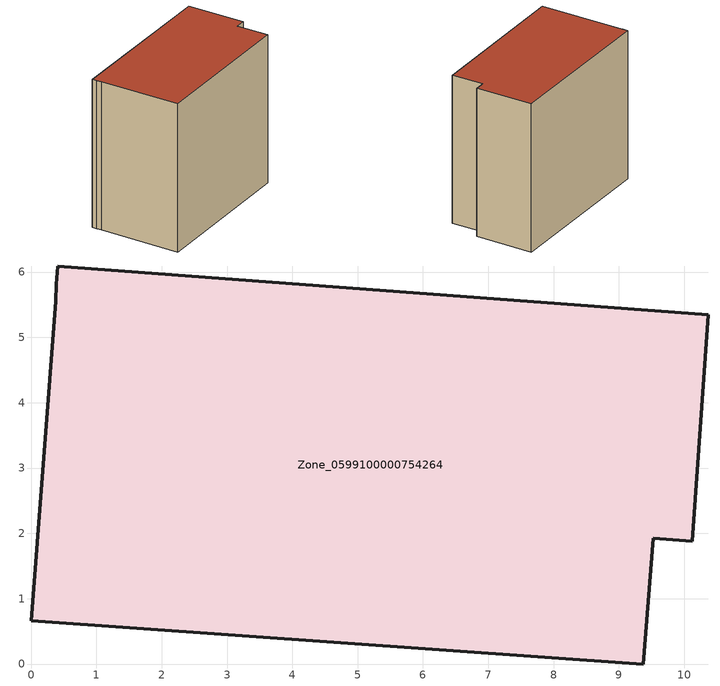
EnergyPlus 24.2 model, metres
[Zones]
Zone_0599100000754264
 floor ground (C_G): 9.38,0 0,0.66 0.38,5.55 0.39,5.81 0.41,6.09 10.37,5.34 10.12,1.88 9.52,1.92 z0
 wall outside (C_F): 0,0.66 9.38,0 9.52,1.92 10.12,1.88 10.37,5.34 0.41,6.09 0.39,5.81 0.38,5.55 0,0.66 z0:9.12
 roof outside (C_R): 0.38,5.55 0,0.66 9.38,0 9.52,1.92 10.12,1.88 10.37,5.34 0.41,6.09 0.39,5.81 z9.12
[BUILDING]
Pand.0599100000754264: North Axis=0; Terrain=City; Loads Convergence Tolerance Value=0.04; Temperature Convergence Tolerance Value=0.4; Solar Distribution=FullExterior; Maximum Number of Warmup Days=25; Minimum Number of Warmup Days=1
[Site:Location]
Rotterdam.The.Hague.AP_ZH_NLD Design_Conditions: Latitude=51.96; Longitude=4.45; Time Zone=1; Elevation=-4.5
[SITE:GROUNDTEMPERATURE:BUILDINGSURFACE]
18, 18, 18, 18, 18, 18, 18, 18, 18, 18, 18, 18
[MATERIAL] Thermal Absorptance=0.9; Solar Absorptance=0.7; Visible Absorptance=0.7
Name | Roughness | Thickness | Conductivity | Density | Specific Heat
G.TI.2006-2014 | MediumSmooth | 0.15 | 0.06 | 540 | 1210
F.TI.2006-2014 | Rough | 0.3 | 0.12 | 1920 | 840
R.TI.2006-2014 | MediumRough | 0.2 | 0.08 | 1500 | 1000
[CONSTRUCTION]
C_G: G.TI.2006-2014
C_F: F.TI.2006-2014
C_R: R.TI.2006-2014
[ZONE]
Zone_0599100000754264: Type=1; Multiplier=1; Ceiling Height=Autocalculate; Volume=Autocalculate; Floor Area=autocalculate; Part of Total Floor Area=Yes
[ZONEINFILTRATION:DESIGNFLOWRATE]
Infil_Zone_0599100000754264: Zone or ZoneList or Space or SpaceList=Zone_0599100000754264; Schedule=AlwaysOn; Design Flow Rate Calculation Method=Flow/Area; Flow Rate per Floor Area=0.0015; Constant Term Coefficient=1; Temperature Term Coefficient=0; Velocity Term Coefficient=0; Velocity Squared Term Coefficient=0
[HVACTEMPLATE:ZONE:IDEALLOADSAIRSYSTEM]
Zone_0599100000754264: Maximum Heating Supply Air Temperature=50; Minimum Cooling Supply Air Temperature=13; Maximum Heating Supply Air Humidity Ratio=0.0156; Minimum Cooling Supply Air Humidity Ratio=0.0077; Heating Limit=NoLimit; Cooling Limit=NoLimit; Dehumidification Control Type=ConstantSensibleHeatRatio; Cooling Sensible Heat Ratio=0.7; Dehumidification Setpoint=60; Humidification Control Type=None; Humidification Setpoint=30; Outdoor Air Method=None; Outdoor Air Flow Rate per Person=0.00944; Outdoor Air Flow Rate per Zone Floor Area=0; Outdoor Air Flow Rate per Zone=0; Demand Controlled Ventilation Type=None; Outdoor Air Economizer Type=NoEconomizer; Heat Recovery Type=None; Sensible Heat Recovery Effectiveness=0.7; Latent Heat Recovery Effectiveness=0.65
[ZONECONTROL:THERMOSTAT]
ThermostatControl_Zone_0599100000754264: Zone or ZoneList=Zone_0599100000754264; Control Type Schedule=DualSetpointControlType; Control 1=Thermostat_Zone_0599100000754264; Temperature Difference Between Cutout And Setpoint=0
[THERMOSTATSETPOINT:DUALSETPOINT]
Thermostat_Zone_0599100000754264: Heating Setpoint Temperature Schedule=HeatingSetpoint_Zone_0599100000754264; Cooling Setpoint Temperature Schedule=CoolingSetpoint_Zone_0599100000754264
[SCHEDULE:COMPACT]
HeatingSetpoint_Zone_0599100000754264: Through: 12/31, For: AllDays, Until: 24:00, 21
CoolingSetpoint_Zone_0599100000754264: Through: 12/31, For: AllDays, Until: 24:00, 24
DualSetpointControlType: Through: 12/31, For: AllDays, Until: 24:00, 4
AlwaysOn: Through: 12/31, For: AllDays, Until: 24:00, 1
